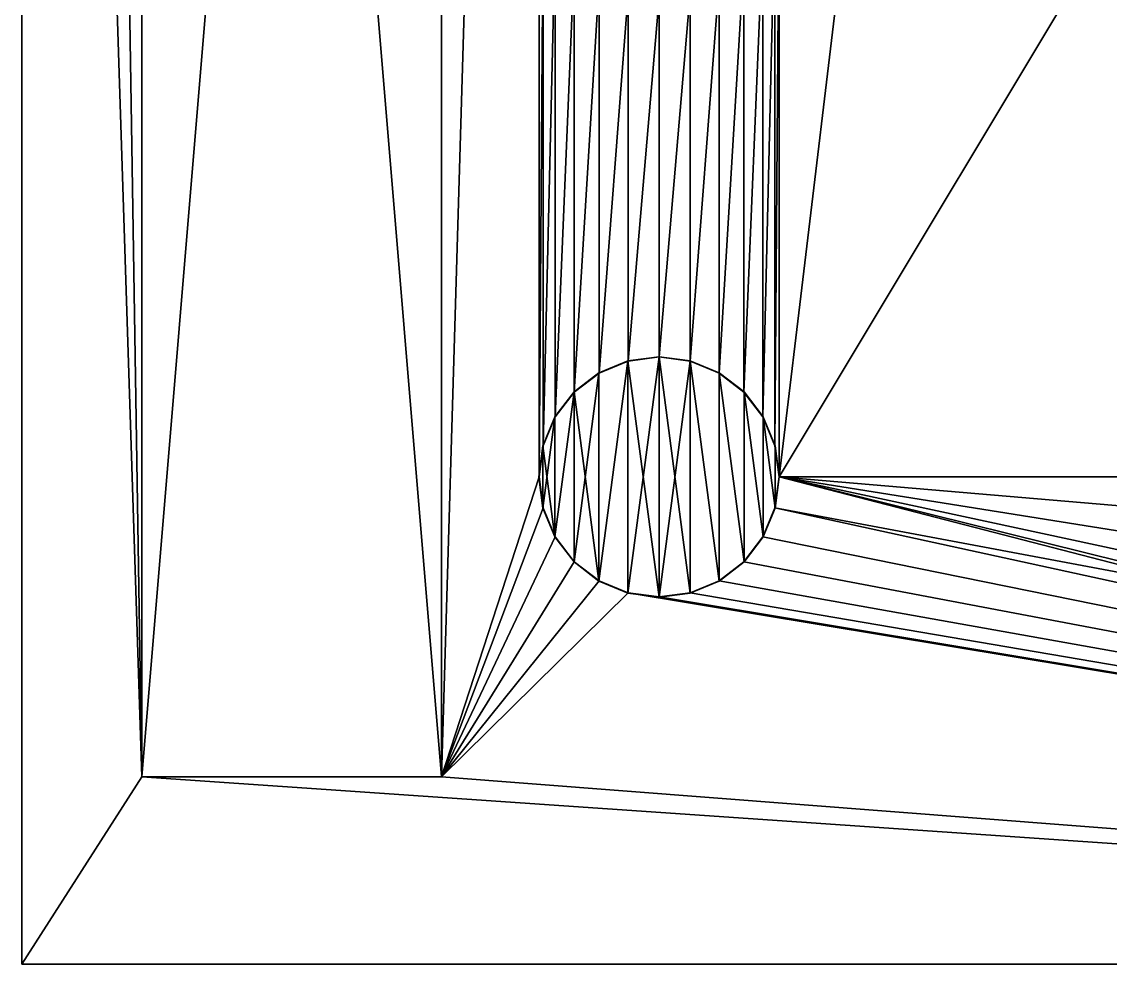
# Model space of a CAD drawing. Extents: x -1 to 46.5, y -1 to 65.2.
# Drawn here: x -1 to 17.15, y -1 to 14.71 of the extents above; entities that cross this region are included whole.
import ezdxf

# ---------------------------------------------------------------- set-up
doc = ezdxf.new("R2010")
doc.units = 0
doc.header["$MEASUREMENT"] = 0
doc.layers.add('STL2DXF', color=7, linetype='Continuous')

msp = doc.modelspace()

# ---------------------------------------------------------------- linework, layer by layer
at = {"layer": 'STL2DXF'}
for points in [[(1, 2.125, 7.3), (-1, 64.25, 7.3), (0, 65.25, 7.3)], [(1, 2.125, 12.3), (-1, 64.25, 12.3), (0, 65.25, 12.3)], [(1, 2.125, 7.3), (0, 65.25, 7.3), (1, 62.125, 7.3)], [(1, 2.125, 12.3), (0, 65.25, 12.3), (1, 62.125, 12.3)], [(-1, 64.25, 12.3), (-1, -1, 7.3), (-1, -1, 12.3)], [(-1, -1, 7.3), (-1, 64.25, 12.3), (-1, 64.25, 7.3)], [(1, 2.125, 7.3), (-1, -1, 7.3), (-1, 64.25, 7.3)], [(1, 2.125, 12.3), (-1, -1, 12.3), (-1, 64.25, 12.3)], [(6, 62.125, 7.3), (1, 2.125, 7.3), (1, 62.125, 7.3)], [(1, 2.125, 7.3), (6, 62.125, 7.3), (6, 2.125, 7.3)], [(6, 2.125, 12.3), (1, 62.125, 12.3), (1, 2.125, 12.3)], [(1, 62.125, 12.3), (6, 2.125, 12.3), (6, 62.125, 12.3)], [(1, 62.125, 12.3), (1, 2.125, 7.3), (1, 2.125, 12.3)], [(1, 2.125, 7.3), (1, 62.125, 12.3), (1, 62.125, 7.3)], [(1, 62.125, 7.3), (1, 2.125, 12.3), (1, 2.125, 7.3)], [(1, 2.125, 12.3), (1, 62.125, 7.3), (1, 62.125, 12.3)], [(6, 62.125, 7.3), (6, 2.125, 12.3), (6, 2.125, 7.3)], [(6, 2.125, 12.3), (6, 62.125, 7.3), (6, 62.125, 12.3)], [(6, 2.125, 12.3), (6, 62.125, 7.3), (6, 2.125, 7.3)], [(6, 62.125, 7.3), (6, 2.125, 12.3), (6, 62.125, 12.3)], [(6, 62.125, 7.3), (7.625, 57.125, 7.3), (6, 2.125, 7.3)], [(6, 62.125, 12.3), (7.625, 57.125, 12.3), (6, 2.125, 12.3)], [(7.625, 7.125, 7.3), (6, 2.125, 7.3), (7.625, 57.125, 7.3)], [(7.625, 7.125, 12.3), (6, 2.125, 12.3), (7.625, 57.125, 12.3)], [(7.625, 7.125, 7.3), (7.625, 57.125, 7.3), (7.625, 47.125, 7.3)], [(7.625, 7.125, 12.3), (7.625, 57.125, 12.3), (7.625, 47.125, 12.3)], [(11.625, 17.125, 7.3), (17.625, 57.125, 7.3), (11.625, 7.125, 7.3)], [(17.625, 17.125, 7.3), (11.625, 7.125, 7.3), (17.625, 57.125, 7.3)], [(11.625, 17.125, 12.3), (17.625, 57.125, 12.3), (11.625, 7.125, 12.3)], [(17.625, 7.125, 12.3), (11.625, 7.125, 12.3), (17.625, 57.125, 12.3)], [(7.625, 7.125, 7.3), (7.625, 47.125, 7.3), (7.625, 37.125, 7.3)], [(7.625, 7.125, 12.3), (7.625, 47.125, 12.3), (7.625, 37.125, 12.3)], [(7.625, 7.125, 7.3), (7.625, 37.125, 7.3), (7.625, 27.125, 7.3)], [(7.625, 7.125, 12.3), (7.625, 37.125, 12.3), (7.625, 27.125, 12.3)], [(7.625, 7.125, 7.3), (7.625, 27.125, 7.3), (7.625, 17.125, 7.3)], [(7.625, 7.125, 12.3), (7.625, 27.125, 12.3), (7.625, 17.125, 12.3)], [(7.693, 16.607, 7.3), (7.625, 7.125, 7.3), (7.625, 17.125, 7.3)], [(7.693, 16.607, 12.3), (7.625, 7.125, 12.3), (7.625, 17.125, 12.3)], [(11.557, 7.643, 7.3), (11.557, 16.607, 7.3), (11.625, 17.125, 7.3)], [(11.557, 7.643, 7.3), (11.625, 17.125, 7.3), (11.625, 7.125, 7.3)], [(11.557, 7.643, 12.3), (11.557, 16.607, 12.3), (11.625, 17.125, 12.3)], [(11.557, 7.643, 12.3), (11.625, 17.125, 12.3), (11.625, 7.125, 12.3)], [(17.625, 7.125, 7.3), (11.625, 7.125, 7.3), (17.625, 17.125, 7.3)], [(7.625, 7.125, 7.3), (7.693, 16.607, 7.3), (7.693, 7.643, 7.3)], [(7.625, 7.125, 12.3), (7.693, 16.607, 12.3), (7.693, 7.643, 12.3)], [(7.693, 7.643, 7.3), (7.693, 16.607, 7.3), (7.893, 16.125, 7.3)], [(7.693, 7.643, 12.3), (7.693, 16.607, 12.3), (7.893, 16.125, 12.3)], [(11.357, 8.125, 7.3), (11.357, 16.125, 7.3), (11.557, 16.607, 7.3)], [(11.357, 8.125, 7.3), (11.557, 16.607, 7.3), (11.557, 7.643, 7.3)], [(11.357, 8.125, 12.3), (11.357, 16.125, 12.3), (11.557, 16.607, 12.3)], [(11.357, 8.125, 12.3), (11.557, 16.607, 12.3), (11.557, 7.643, 12.3)], [(7.693, 7.643, 7.3), (7.893, 16.125, 7.3), (7.893, 8.125, 7.3)], [(7.693, 7.643, 12.3), (7.893, 16.125, 12.3), (7.893, 8.125, 12.3)], [(7.893, 8.125, 7.3), (7.893, 16.125, 7.3), (8.211, 15.711, 7.3)], [(7.893, 8.125, 12.3), (7.893, 16.125, 12.3), (8.211, 15.711, 12.3)], [(11.039, 8.539, 7.3), (11.039, 15.711, 7.3), (11.357, 16.125, 7.3)], [(11.039, 8.539, 7.3), (11.357, 16.125, 7.3), (11.357, 8.125, 7.3)], [(11.039, 8.539, 12.3), (11.039, 15.711, 12.3), (11.357, 16.125, 12.3)], [(11.039, 8.539, 12.3), (11.357, 16.125, 12.3), (11.357, 8.125, 12.3)], [(7.893, 8.125, 7.3), (8.211, 15.711, 7.3), (8.211, 8.539, 7.3)], [(7.893, 8.125, 12.3), (8.211, 15.711, 12.3), (8.211, 8.539, 12.3)], [(8.211, 8.539, 7.3), (8.211, 15.711, 7.3), (8.625, 15.393, 7.3)], [(8.211, 8.539, 12.3), (8.211, 15.711, 12.3), (8.625, 15.393, 12.3)], [(10.625, 8.857, 7.3), (10.625, 15.393, 7.3), (11.039, 15.711, 7.3)], [(10.625, 8.857, 7.3), (11.039, 15.711, 7.3), (11.039, 8.539, 7.3)], [(10.625, 8.857, 12.3), (10.625, 15.393, 12.3), (11.039, 15.711, 12.3)], [(10.625, 8.857, 12.3), (11.039, 15.711, 12.3), (11.039, 8.539, 12.3)], [(8.211, 8.539, 7.3), (8.625, 15.393, 7.3), (8.625, 8.857, 7.3)], [(8.211, 8.539, 12.3), (8.625, 15.393, 12.3), (8.625, 8.857, 12.3)], [(8.625, 8.857, 7.3), (8.625, 15.393, 7.3), (9.107, 15.193, 7.3)], [(8.625, 8.857, 12.3), (8.625, 15.393, 12.3), (9.107, 15.193, 12.3)], [(10.143, 9.057, 7.3), (10.143, 15.193, 7.3), (10.625, 15.393, 7.3)], [(10.143, 9.057, 7.3), (10.625, 15.393, 7.3), (10.625, 8.857, 7.3)], [(10.143, 9.057, 12.3), (10.143, 15.193, 12.3), (10.625, 15.393, 12.3)], [(10.143, 9.057, 12.3), (10.625, 15.393, 12.3), (10.625, 8.857, 12.3)], [(8.625, 8.857, 7.3), (9.107, 15.193, 7.3), (9.107, 9.057, 7.3)], [(8.625, 8.857, 12.3), (9.107, 15.193, 12.3), (9.107, 9.057, 12.3)], [(9.107, 9.057, 7.3), (9.107, 15.193, 7.3), (9.625, 15.125, 7.3)], [(9.107, 9.057, 12.3), (9.107, 15.193, 12.3), (9.625, 15.125, 12.3)], [(9.107, 9.057, 7.3), (9.625, 15.125, 7.3), (9.625, 9.125, 7.3)], [(9.107, 9.057, 12.3), (9.625, 15.125, 12.3), (9.625, 9.125, 12.3)], [(9.625, 9.125, 7.3), (9.625, 15.125, 7.3), (10.143, 15.193, 7.3)], [(9.625, 9.125, 7.3), (10.143, 15.193, 7.3), (10.143, 9.057, 7.3)], [(9.625, 9.125, 12.3), (9.625, 15.125, 12.3), (10.143, 15.193, 12.3)], [(9.625, 9.125, 12.3), (10.143, 15.193, 12.3), (10.143, 9.057, 12.3)], [(9.106, 9.061, 12.3), (9.625, 5.121, 12.3), (9.625, 9.129, 12.3)], [(9.106, 5.189, 7.3), (9.106, 9.061, 7.3), (9.625, 9.129, 7.3)], [(9.106, 5.189, 7.3), (9.625, 9.129, 7.3), (9.625, 5.121, 7.3)], [(9.106, 9.061, 12.3), (9.625, 9.129, 7.3), (9.106, 9.061, 7.3)], [(9.625, 9.129, 7.3), (9.106, 9.061, 12.3), (9.625, 9.129, 12.3)], [(9.107, 9.057, 12.3), (9.625, 9.125, 7.3), (9.107, 9.057, 7.3)], [(9.625, 9.125, 7.3), (9.107, 9.057, 12.3), (9.625, 9.125, 12.3)], [(9.625, 9.129, 12.3), (9.625, 5.121, 12.3), (10.144, 5.189, 12.3)], [(9.625, 9.129, 12.3), (10.144, 5.189, 12.3), (10.144, 9.061, 12.3)], [(9.625, 5.121, 7.3), (9.625, 9.129, 7.3), (10.144, 9.061, 7.3)], [(9.625, 9.129, 12.3), (10.144, 9.061, 7.3), (9.625, 9.129, 7.3)], [(10.144, 9.061, 7.3), (9.625, 9.129, 12.3), (10.144, 9.061, 12.3)], [(9.625, 9.125, 12.3), (10.143, 9.057, 7.3), (9.625, 9.125, 7.3)], [(10.143, 9.057, 7.3), (9.625, 9.125, 12.3), (10.143, 9.057, 12.3)], [(8.623, 8.861, 12.3), (8.623, 5.389, 12.3), (9.106, 9.061, 12.3)], [(9.106, 9.061, 12.3), (8.623, 5.389, 12.3), (9.106, 5.189, 12.3)], [(8.623, 5.389, 7.3), (8.623, 8.861, 7.3), (9.106, 9.061, 7.3)], [(8.623, 5.389, 7.3), (9.106, 9.061, 7.3), (9.106, 5.189, 7.3)], [(8.623, 8.861, 12.3), (9.106, 9.061, 7.3), (8.623, 8.861, 7.3)], [(9.106, 9.061, 7.3), (8.623, 8.861, 12.3), (9.106, 9.061, 12.3)], [(8.625, 8.857, 12.3), (9.107, 9.057, 7.3), (8.625, 8.857, 7.3)], [(9.107, 9.057, 7.3), (8.625, 8.857, 12.3), (9.107, 9.057, 12.3)], [(9.106, 9.061, 12.3), (9.106, 5.189, 12.3), (9.625, 5.121, 12.3)], [(9.625, 5.121, 7.3), (10.144, 9.061, 7.3), (10.144, 5.189, 7.3)], [(10.143, 9.057, 12.3), (10.625, 8.857, 7.3), (10.143, 9.057, 7.3)], [(10.625, 8.857, 7.3), (10.143, 9.057, 12.3), (10.625, 8.857, 12.3)], [(10.144, 9.061, 12.3), (10.144, 5.189, 12.3), (10.627, 5.389, 12.3)], [(10.144, 9.061, 12.3), (10.627, 5.389, 12.3), (10.627, 8.861, 12.3)], [(10.144, 5.189, 7.3), (10.144, 9.061, 7.3), (10.627, 5.389, 7.3)], [(10.627, 5.389, 7.3), (10.144, 9.061, 7.3), (10.627, 8.861, 7.3)], [(10.144, 9.061, 12.3), (10.627, 8.861, 7.3), (10.144, 9.061, 7.3)], [(10.627, 8.861, 7.3), (10.144, 9.061, 12.3), (10.627, 8.861, 12.3)], [(8.208, 8.542, 12.3), (8.623, 5.389, 12.3), (8.623, 8.861, 12.3)], [(8.208, 5.708, 7.3), (8.208, 8.542, 7.3), (8.623, 8.861, 7.3)], [(8.208, 5.708, 7.3), (8.623, 8.861, 7.3), (8.623, 5.389, 7.3)], [(8.208, 8.542, 12.3), (8.623, 8.861, 7.3), (8.208, 8.542, 7.3)], [(8.623, 8.861, 7.3), (8.208, 8.542, 12.3), (8.623, 8.861, 12.3)], [(8.211, 8.539, 12.3), (8.625, 8.857, 7.3), (8.211, 8.539, 7.3)], [(8.625, 8.857, 7.3), (8.211, 8.539, 12.3), (8.625, 8.857, 12.3)], [(10.625, 8.857, 12.3), (11.039, 8.539, 7.3), (10.625, 8.857, 7.3)], [(11.039, 8.539, 7.3), (10.625, 8.857, 12.3), (11.039, 8.539, 12.3)], [(10.627, 8.861, 12.3), (10.627, 5.389, 12.3), (11.042, 5.708, 12.3)], [(10.627, 8.861, 12.3), (11.042, 5.708, 12.3), (11.042, 8.542, 12.3)], [(10.627, 5.389, 7.3), (10.627, 8.861, 7.3), (11.042, 5.708, 7.3)], [(11.042, 5.708, 7.3), (10.627, 8.861, 7.3), (11.042, 8.542, 7.3)], [(10.627, 8.861, 12.3), (11.042, 8.542, 7.3), (10.627, 8.861, 7.3)], [(11.042, 8.542, 7.3), (10.627, 8.861, 12.3), (11.042, 8.542, 12.3)], [(7.889, 8.127, 12.3), (7.889, 6.123, 12.3), (8.208, 8.542, 12.3)], [(8.208, 8.542, 12.3), (7.889, 6.123, 12.3), (8.208, 5.708, 12.3)], [(7.889, 6.123, 7.3), (7.889, 8.127, 7.3), (8.208, 8.542, 7.3)], [(7.889, 6.123, 7.3), (8.208, 8.542, 7.3), (8.208, 5.708, 7.3)], [(8.208, 8.542, 12.3), (7.889, 8.127, 7.3), (7.889, 8.127, 12.3)], [(7.889, 8.127, 7.3), (8.208, 8.542, 12.3), (8.208, 8.542, 7.3)], [(8.211, 8.539, 12.3), (7.893, 8.125, 7.3), (7.893, 8.125, 12.3)], [(7.893, 8.125, 7.3), (8.211, 8.539, 12.3), (8.211, 8.539, 7.3)], [(8.208, 8.542, 12.3), (8.208, 5.708, 12.3), (8.623, 5.389, 12.3)], [(11.039, 8.539, 7.3), (11.357, 8.125, 12.3), (11.357, 8.125, 7.3)], [(11.357, 8.125, 12.3), (11.039, 8.539, 7.3), (11.039, 8.539, 12.3)], [(11.042, 8.542, 12.3), (11.042, 5.708, 12.3), (11.361, 6.123, 12.3)], [(11.042, 8.542, 12.3), (11.361, 6.123, 12.3), (11.361, 8.127, 12.3)], [(11.042, 5.708, 7.3), (11.042, 8.542, 7.3), (11.361, 6.123, 7.3)], [(11.361, 6.123, 7.3), (11.042, 8.542, 7.3), (11.361, 8.127, 7.3)], [(11.042, 8.542, 7.3), (11.361, 8.127, 12.3), (11.361, 8.127, 7.3)], [(11.361, 8.127, 12.3), (11.042, 8.542, 7.3), (11.042, 8.542, 12.3)], [(7.689, 7.644, 12.3), (7.889, 6.123, 12.3), (7.889, 8.127, 12.3)], [(7.689, 6.606, 7.3), (7.689, 7.644, 7.3), (7.889, 8.127, 7.3)], [(7.689, 6.606, 7.3), (7.889, 8.127, 7.3), (7.889, 6.123, 7.3)], [(7.889, 8.127, 12.3), (7.689, 7.644, 7.3), (7.689, 7.644, 12.3)], [(7.689, 7.644, 7.3), (7.889, 8.127, 12.3), (7.889, 8.127, 7.3)], [(7.893, 8.125, 12.3), (7.693, 7.643, 7.3), (7.693, 7.643, 12.3)], [(7.693, 7.643, 7.3), (7.893, 8.125, 12.3), (7.893, 8.125, 7.3)], [(11.357, 8.125, 7.3), (11.557, 7.643, 12.3), (11.557, 7.643, 7.3)], [(11.557, 7.643, 12.3), (11.357, 8.125, 7.3), (11.357, 8.125, 12.3)], [(11.361, 8.127, 12.3), (11.361, 6.123, 12.3), (11.561, 6.606, 12.3)], [(11.361, 8.127, 12.3), (11.561, 6.606, 12.3), (11.561, 7.644, 12.3)], [(11.361, 6.123, 7.3), (11.361, 8.127, 7.3), (11.561, 6.606, 7.3)], [(11.561, 6.606, 7.3), (11.361, 8.127, 7.3), (11.561, 7.644, 7.3)], [(11.361, 8.127, 7.3), (11.561, 7.644, 12.3), (11.561, 7.644, 7.3)], [(11.561, 7.644, 12.3), (11.361, 8.127, 7.3), (11.361, 8.127, 12.3)], [(7.689, 6.606, 12.3), (7.689, 7.644, 12.3), (7.621, 7.125, 12.3)], [(7.689, 7.644, 7.3), (7.689, 6.606, 7.3), (7.621, 7.125, 7.3)], [(7.689, 7.644, 12.3), (7.621, 7.125, 7.3), (7.621, 7.125, 12.3)], [(7.621, 7.125, 7.3), (7.689, 7.644, 12.3), (7.689, 7.644, 7.3)], [(7.693, 7.643, 12.3), (7.625, 7.125, 7.3), (7.625, 7.125, 12.3)], [(7.625, 7.125, 7.3), (7.693, 7.643, 12.3), (7.693, 7.643, 7.3)], [(7.689, 7.644, 12.3), (7.689, 6.606, 12.3), (7.889, 6.123, 12.3)], [(11.557, 7.643, 7.3), (11.625, 7.125, 12.3), (11.625, 7.125, 7.3)], [(11.625, 7.125, 12.3), (11.557, 7.643, 7.3), (11.557, 7.643, 12.3)], [(11.561, 7.644, 12.3), (11.561, 6.606, 12.3), (11.629, 7.125, 12.3)], [(11.561, 6.606, 7.3), (11.561, 7.644, 7.3), (11.629, 7.125, 7.3)], [(11.561, 7.644, 7.3), (11.629, 7.125, 12.3), (11.629, 7.125, 7.3)], [(11.629, 7.125, 12.3), (11.561, 7.644, 7.3), (11.561, 7.644, 12.3)], [(7.693, 6.607, 7.3), (6, 2.125, 7.3), (7.625, 7.125, 7.3)], [(7.693, 6.607, 12.3), (6, 2.125, 12.3), (7.625, 7.125, 12.3)], [(7.621, 7.125, 12.3), (7.689, 6.606, 7.3), (7.689, 6.606, 12.3)], [(7.689, 6.606, 7.3), (7.621, 7.125, 12.3), (7.621, 7.125, 7.3)], [(7.625, 7.125, 12.3), (7.693, 6.607, 7.3), (7.693, 6.607, 12.3)], [(7.693, 6.607, 7.3), (7.625, 7.125, 12.3), (7.625, 7.125, 7.3)], [(19.107, 5.193, 7.3), (11.557, 6.607, 7.3), (11.625, 7.125, 7.3)], [(11.625, 7.125, 7.3), (11.557, 6.607, 12.3), (11.557, 6.607, 7.3)], [(11.557, 6.607, 12.3), (11.625, 7.125, 7.3), (11.625, 7.125, 12.3)], [(19.107, 5.193, 12.3), (11.557, 6.607, 12.3), (11.625, 7.125, 12.3)], [(11.629, 7.125, 7.3), (11.561, 6.606, 12.3), (11.561, 6.606, 7.3)], [(11.561, 6.606, 12.3), (11.629, 7.125, 7.3), (11.629, 7.125, 12.3)], [(19.107, 5.193, 7.3), (11.625, 7.125, 7.3), (18.625, 5.393, 7.3)], [(18.625, 5.393, 7.3), (11.625, 7.125, 7.3), (18.211, 5.711, 7.3)], [(18.211, 5.711, 7.3), (11.625, 7.125, 7.3), (17.893, 6.125, 7.3)], [(17.893, 6.125, 7.3), (11.625, 7.125, 7.3), (17.693, 6.607, 7.3)], [(17.693, 6.607, 7.3), (11.625, 7.125, 7.3), (17.625, 7.125, 7.3)], [(19.107, 5.193, 12.3), (11.625, 7.125, 12.3), (18.625, 5.393, 12.3)], [(18.625, 5.393, 12.3), (11.625, 7.125, 12.3), (18.211, 5.711, 12.3)], [(18.211, 5.711, 12.3), (11.625, 7.125, 12.3), (17.893, 6.125, 12.3)], [(17.893, 6.125, 12.3), (11.625, 7.125, 12.3), (17.693, 6.607, 12.3)], [(17.693, 6.607, 12.3), (11.625, 7.125, 12.3), (17.625, 7.125, 12.3)], [(7.893, 6.125, 7.3), (6, 2.125, 7.3), (7.693, 6.607, 7.3)], [(7.893, 6.125, 12.3), (6, 2.125, 12.3), (7.693, 6.607, 12.3)], [(7.689, 6.606, 12.3), (7.889, 6.123, 7.3), (7.889, 6.123, 12.3)], [(7.889, 6.123, 7.3), (7.689, 6.606, 12.3), (7.689, 6.606, 7.3)], [(7.693, 6.607, 12.3), (7.893, 6.125, 7.3), (7.893, 6.125, 12.3)], [(7.893, 6.125, 7.3), (7.693, 6.607, 12.3), (7.693, 6.607, 7.3)], [(46.45, -1, 7.3), (11.357, 6.125, 7.3), (11.557, 6.607, 7.3)], [(11.557, 6.607, 7.3), (11.357, 6.125, 12.3), (11.357, 6.125, 7.3)], [(11.357, 6.125, 12.3), (11.557, 6.607, 7.3), (11.557, 6.607, 12.3)], [(46.45, -1, 12.3), (11.357, 6.125, 12.3), (11.557, 6.607, 12.3)], [(11.561, 6.606, 7.3), (11.361, 6.123, 12.3), (11.361, 6.123, 7.3)], [(11.361, 6.123, 12.3), (11.561, 6.606, 7.3), (11.561, 6.606, 12.3)], [(46.45, -1, 7.3), (11.557, 6.607, 7.3), (19.107, 5.193, 7.3)], [(46.45, -1, 12.3), (11.557, 6.607, 12.3), (19.107, 5.193, 12.3)], [(8.211, 5.711, 7.3), (6, 2.125, 7.3), (7.893, 6.125, 7.3)], [(8.211, 5.711, 12.3), (6, 2.125, 12.3), (7.893, 6.125, 12.3)], [(7.889, 6.123, 12.3), (8.208, 5.708, 7.3), (8.208, 5.708, 12.3)], [(8.208, 5.708, 7.3), (7.889, 6.123, 12.3), (7.889, 6.123, 7.3)], [(7.893, 6.125, 12.3), (8.211, 5.711, 7.3), (8.211, 5.711, 12.3)], [(8.211, 5.711, 7.3), (7.893, 6.125, 12.3), (7.893, 6.125, 7.3)], [(46.45, -1, 7.3), (11.039, 5.711, 7.3), (11.357, 6.125, 7.3)], [(11.357, 6.125, 7.3), (11.039, 5.711, 12.3), (11.039, 5.711, 7.3)], [(11.039, 5.711, 12.3), (11.357, 6.125, 7.3), (11.357, 6.125, 12.3)], [(46.45, -1, 12.3), (11.039, 5.711, 12.3), (11.357, 6.125, 12.3)], [(11.361, 6.123, 7.3), (11.042, 5.708, 12.3), (11.042, 5.708, 7.3)], [(11.042, 5.708, 12.3), (11.361, 6.123, 7.3), (11.361, 6.123, 12.3)], [(8.625, 5.393, 7.3), (6, 2.125, 7.3), (8.211, 5.711, 7.3)], [(8.625, 5.393, 12.3), (6, 2.125, 12.3), (8.211, 5.711, 12.3)], [(8.623, 5.389, 12.3), (8.208, 5.708, 7.3), (8.623, 5.389, 7.3)], [(8.208, 5.708, 7.3), (8.623, 5.389, 12.3), (8.208, 5.708, 12.3)], [(8.625, 5.393, 12.3), (8.211, 5.711, 7.3), (8.625, 5.393, 7.3)], [(8.211, 5.711, 7.3), (8.625, 5.393, 12.3), (8.211, 5.711, 12.3)], [(46.45, -1, 7.3), (10.625, 5.393, 7.3), (11.039, 5.711, 7.3)], [(11.039, 5.711, 12.3), (10.625, 5.393, 7.3), (11.039, 5.711, 7.3)], [(10.625, 5.393, 7.3), (11.039, 5.711, 12.3), (10.625, 5.393, 12.3)], [(46.45, -1, 12.3), (10.625, 5.393, 12.3), (11.039, 5.711, 12.3)], [(11.042, 5.708, 12.3), (10.627, 5.389, 7.3), (11.042, 5.708, 7.3)], [(10.627, 5.389, 7.3), (11.042, 5.708, 12.3), (10.627, 5.389, 12.3)], [(9.107, 5.193, 7.3), (6, 2.125, 7.3), (8.625, 5.393, 7.3)], [(9.107, 5.193, 12.3), (6, 2.125, 12.3), (8.625, 5.393, 12.3)], [(9.106, 5.189, 12.3), (8.623, 5.389, 7.3), (9.106, 5.189, 7.3)], [(8.623, 5.389, 7.3), (9.106, 5.189, 12.3), (8.623, 5.389, 12.3)], [(9.107, 5.193, 12.3), (8.625, 5.393, 7.3), (9.107, 5.193, 7.3)], [(8.625, 5.393, 7.3), (9.107, 5.193, 12.3), (8.625, 5.393, 12.3)], [(46.45, -1, 7.3), (10.143, 5.193, 7.3), (10.625, 5.393, 7.3)], [(10.625, 5.393, 12.3), (10.143, 5.193, 7.3), (10.625, 5.393, 7.3)], [(10.143, 5.193, 7.3), (10.625, 5.393, 12.3), (10.143, 5.193, 12.3)], [(46.45, -1, 12.3), (10.143, 5.193, 12.3), (10.625, 5.393, 12.3)], [(10.627, 5.389, 12.3), (10.144, 5.189, 7.3), (10.627, 5.389, 7.3)], [(10.144, 5.189, 7.3), (10.627, 5.389, 12.3), (10.144, 5.189, 12.3)], [(46.45, -1, 7.3), (6, 2.125, 7.3), (9.107, 5.193, 7.3)], [(46.45, -1, 12.3), (6, 2.125, 12.3), (9.107, 5.193, 12.3)], [(9.625, 5.121, 12.3), (9.106, 5.189, 7.3), (9.625, 5.121, 7.3)], [(9.106, 5.189, 7.3), (9.625, 5.121, 12.3), (9.106, 5.189, 12.3)], [(46.45, -1, 7.3), (9.107, 5.193, 7.3), (9.625, 5.125, 7.3)], [(9.625, 5.125, 12.3), (9.107, 5.193, 7.3), (9.625, 5.125, 7.3)], [(9.107, 5.193, 7.3), (9.625, 5.125, 12.3), (9.107, 5.193, 12.3)], [(46.45, -1, 12.3), (9.107, 5.193, 12.3), (9.625, 5.125, 12.3)], [(46.45, -1, 7.3), (9.625, 5.125, 7.3), (10.143, 5.193, 7.3)], [(10.143, 5.193, 12.3), (9.625, 5.125, 7.3), (10.143, 5.193, 7.3)], [(9.625, 5.125, 7.3), (10.143, 5.193, 12.3), (9.625, 5.125, 12.3)], [(46.45, -1, 12.3), (9.625, 5.125, 12.3), (10.143, 5.193, 12.3)], [(10.144, 5.189, 12.3), (9.625, 5.121, 7.3), (10.144, 5.189, 7.3)], [(9.625, 5.121, 7.3), (10.144, 5.189, 12.3), (9.625, 5.121, 12.3)], [(-1, -1, 7.3), (1, 2.125, 7.3), (46.45, -1, 7.3)], [(-1, -1, 12.3), (1, 2.125, 12.3), (46.45, -1, 12.3)], [(6, 2.125, 12.3), (1, 2.125, 7.3), (6, 2.125, 7.3)], [(1, 2.125, 7.3), (6, 2.125, 12.3), (1, 2.125, 12.3)], [(1, 2.125, 12.3), (6, 2.125, 7.3), (1, 2.125, 7.3)], [(6, 2.125, 7.3), (1, 2.125, 12.3), (6, 2.125, 12.3)], [(46.45, -1, 7.3), (1, 2.125, 7.3), (6, 2.125, 7.3)], [(46.45, -1, 12.3), (1, 2.125, 12.3), (6, 2.125, 12.3)], [(46.45, -1, 12.3), (-1, -1, 7.3), (46.45, -1, 7.3)], [(-1, -1, 7.3), (46.45, -1, 12.3), (-1, -1, 12.3)]]:
    msp.add_3dface(points, dxfattribs=at)

doc.saveas('drawing.dxf')
